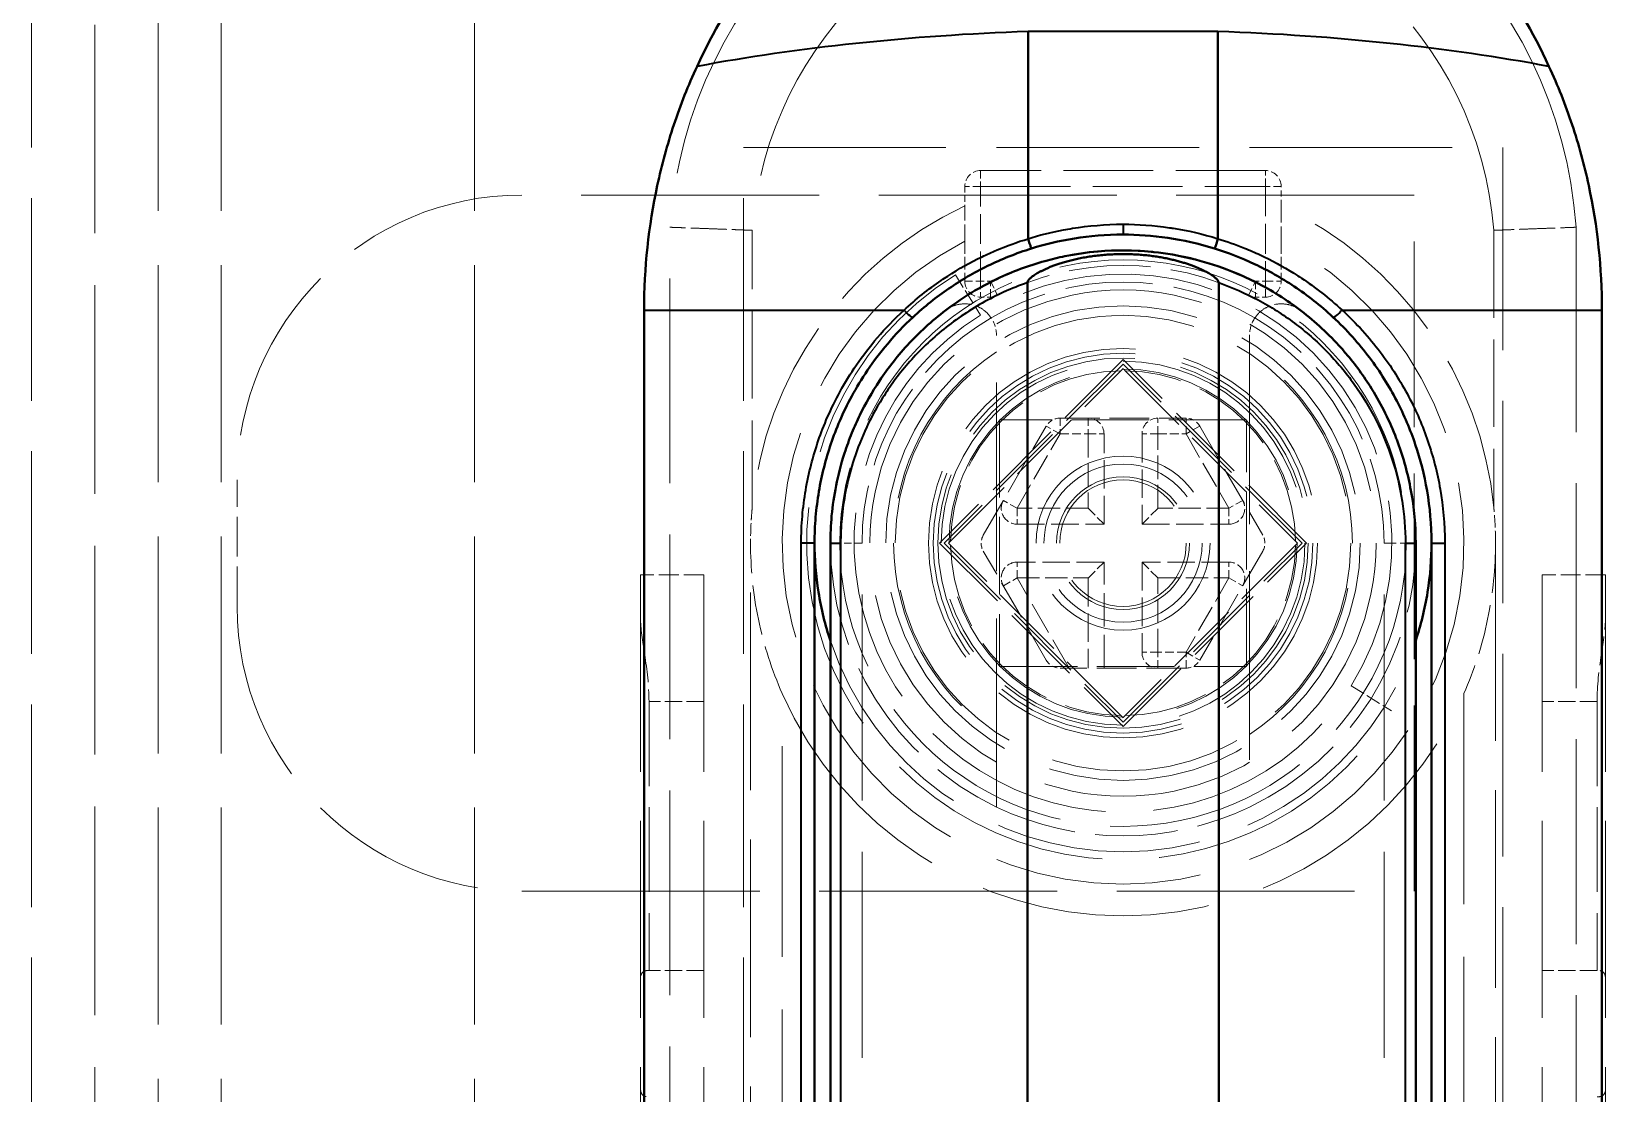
# Model space of a CAD drawing. Header units: millimetres. Extents: x 0 to 2523, y 0 to 1782.
# Drawn here: x 808.78 to 858.53, y 844.17 to 877.74 of the extents above; entities that cross this region are included whole.
import ezdxf

# ---------------------------------------------------------------- set-up
doc = ezdxf.new("R2010")
doc.units = ezdxf.units.MM
doc.header["$LTSCALE"] = 3
doc.linetypes.add('DASHED', pattern=[0.2067, 0.1654, -0.0413])
for name, color, linetype, lineweight in [('가려진 것(ISO)', 2, 'DASHED', 18), ('가려진 좁은 것(ISO)', 2, 'DASHED', 18), ('가시적인 것(ISO)', 3, 'Continuous', 40), ('가시적인 좁은 것(ISO)', 3, 'Continuous', 35)]:
    doc.layers.add(name, color=color, linetype=linetype, lineweight=lineweight)

msp = doc.modelspace()

# ---------------------------------------------------------------- linework, layer by layer
at = {"layer": '가려진 것(ISO)', "ltscale": 12.901145}
for p, q in [((808.7766, 754.0669), (808.7766, 898.0669)), ((831.2766, 874.0669), (855.2766, 874.0669)), ((831.2766, 778.0669), (831.2766, 874.0669)), ((855.2766, 874.0669), (855.2766, 778.0669))]:
    msp.add_line(p, q, dxfattribs=at)
at = {"layer": '가려진 것(ISO)', "ltscale": 13.28059}
msp.add_line((810.7766, 756.0669), (810.7766, 896.0669), dxfattribs=at)
at = {"layer": '가려진 것(ISO)', "ltscale": 13.822656}
for p, q in [((812.7766, 896.0669), (812.7766, 836.0669)), ((822.7766, 896.0669), (822.7766, 836.0669))]:
    msp.add_line(p, q, dxfattribs=at)
at = {"layer": '가려진 것(ISO)', "ltscale": 5.71399}
msp.add_line((847.7766, 873.3402), (838.7766, 873.3402), dxfattribs=at)
at = {"layer": '가려진 것(ISO)', "ltscale": 0.390028}
for p, q in [((838.2766, 872.8402), (838.2766, 872.2257)), ((848.2766, 872.2257), (848.2766, 872.8402))]:
    msp.add_line(p, q, dxfattribs=at)
at = {"layer": '가려진 것(ISO)', "ltscale": 15.158576}
for p, q in [((852.4761, 872.5669), (824.2766, 872.5669)), ((824.2766, 850.5669), (852.4761, 850.5669))]:
    msp.add_line(p, q, dxfattribs=at)
at = {"layer": '가려진 것(ISO)', "ltscale": 11.82605}
msp.add_line((852.4761, 850.5669), (852.4761, 872.5669), dxfattribs=at)
at = {"layer": '가려진 것(ISO)', "ltscale": 13.045907}
for p, q in [((828.9566, 782.5615), (828.9566, 871.549)), ((857.5966, 871.549), (857.5966, 782.5615))]:
    msp.add_line(p, q, dxfattribs=at)
at = {"layer": '가려진 것(ISO)', "ltscale": 5.565338}
for p, q in [((831.5566, 862.6859), (831.5566, 871.4518)), ((854.9966, 871.4518), (854.9966, 862.6859))]:
    msp.add_line(p, q, dxfattribs=at)
at = {"layer": '가려진 것(ISO)', "ltscale": 0.80587}
for p, q in [((838.2766, 871.1096), (838.2766, 869.8402)), ((848.2766, 871.1096), (848.2766, 869.8402))]:
    msp.add_line(p, q, dxfattribs=at)
at = {"layer": '가려진 것(ISO)', "ltscale": 0.952248}
for p, q in [((837.9774, 870.0473), (838.7723, 868.7753)), ((850.485, 857.0625), (851.7571, 856.2677))]:
    msp.add_line(p, q, dxfattribs=at)
at = {"layer": '가려진 것(ISO)', "ltscale": 0.197438}
for p, q in [((839.0877, 869.3402), (838.7766, 869.3402)), ((847.7766, 869.3402), (847.4654, 869.3402))]:
    msp.add_line(p, q, dxfattribs=at)
at = {"layer": '가려진 것(ISO)', "ltscale": 12.0163}
for p, q in [((839.2766, 853.2264), (839.2766, 868.1291)), ((847.2766, 868.1291), (847.2766, 853.2264))]:
    msp.add_line(p, q, dxfattribs=at)
at = {"layer": '가려진 것(ISO)', "ltscale": 5.206071}
for p, q in [((843.2766, 867.3651), (837.4783, 861.5669)), ((849.0748, 861.5669), (843.2766, 867.3651)), ((837.4783, 861.5669), (843.2766, 855.7686)), ((843.2766, 855.7686), (849.0748, 861.5669))]:
    msp.add_line(p, q, dxfattribs=at)
at = {"layer": '가려진 것(ISO)', "ltscale": 5.079091}
for p, q in [((843.2766, 867.2237), (837.6197, 861.5669)), ((848.9334, 861.5669), (843.2766, 867.2237)), ((837.6197, 861.5669), (843.2766, 855.91)), ((843.2766, 855.91), (848.9334, 861.5669))]:
    msp.add_line(p, q, dxfattribs=at)
at = {"layer": '가려진 것(ISO)', "ltscale": 4.833887}
for p, q in [((837.827, 861.6327), (843.2107, 867.0165)), ((848.7262, 861.501), (843.3424, 856.1173))]:
    msp.add_line(p, q, dxfattribs=at)
at = {"layer": '가려진 것(ISO)', "ltscale": 4.833891}
msp.add_line((843.3424, 867.0165), (848.7262, 861.6327), dxfattribs=at)
at = {"layer": '가려진 것(ISO)', "ltscale": 2.529157}
for p, q in [((838.8598, 861.8169), (840.8517, 865.2669)), ((841.2847, 865.5169), (845.2684, 865.5169)), ((845.7014, 865.2669), (847.6933, 861.8169)), ((840.8517, 857.8669), (838.8598, 861.3169)), ((847.6933, 861.3169), (845.7014, 857.8669)), ((845.2684, 857.6169), (841.2847, 857.6169))]:
    msp.add_line(p, q, dxfattribs=at)
at = {"layer": '가려진 것(ISO)', "ltscale": 4.952111}
for p, q in [((847.1766, 865.4669), (839.3766, 865.4669)), ((839.3766, 865.4669), (839.3766, 857.6669)), ((847.1766, 857.6669), (847.1766, 865.4669)), ((839.3766, 857.6669), (847.1766, 857.6669))]:
    msp.add_line(p, q, dxfattribs=at)
at = {"layer": '가려진 것(ISO)', "ltscale": 1.809362}
for p, q in [((842.6766, 862.1669), (842.6766, 865.0169)), ((843.8766, 865.0169), (843.8766, 862.1669)), ((843.8766, 860.9669), (843.8766, 858.1169))]:
    msp.add_line(p, q, dxfattribs=at)
at = {"layer": '가려진 것(ISO)', "ltscale": 2.539495}
msp.add_line((815.2766, 859.5669), (815.2766, 863.5669), dxfattribs=at)
at = {"layer": '가려진 것(ISO)', "ltscale": 0.60626}
for p, q in [((842.6766, 862.1669), (842.1766, 862.6669)), ((843.8766, 862.1669), (844.3766, 862.6669)), ((842.6766, 860.9669), (842.1766, 860.4669)), ((843.8766, 860.9669), (844.3766, 860.4669))]:
    msp.add_line(p, q, dxfattribs=at)
at = {"layer": '가려진 것(ISO)', "ltscale": 1.745003}
for p, q in [((839.9279, 862.1669), (842.6766, 862.1669)), ((843.8766, 862.1669), (846.6252, 862.1669)), ((842.6766, 860.9669), (839.9279, 860.9669)), ((846.6252, 860.9669), (843.8766, 860.9669))]:
    msp.add_line(p, q, dxfattribs=at)
at = {"layer": '가려진 것(ISO)', "ltscale": 12.584246}
for p, q in [((831.5033, 783.532), (831.5033, 861.5669)), ((855.0499, 861.5669), (855.0499, 783.532))]:
    msp.add_line(p, q, dxfattribs=at)
at = {"layer": '가려진 것(ISO)', "ltscale": 4.833877}
msp.add_line((843.2107, 856.1173), (837.827, 861.501), dxfattribs=at)
at = {"layer": '가려진 것(ISO)', "ltscale": 2.126811}
msp.add_line((842.6766, 857.6169), (842.6766, 860.9669), dxfattribs=at)
at = {"layer": '가려진 것(ISO)', "ltscale": 1.269698}
for p, q in [((830.0266, 860.5669), (828.0266, 860.5669)), ((858.5266, 860.5669), (856.5266, 860.5669))]:
    msp.add_line(p, q, dxfattribs=at)
at = {"layer": '가려진 것(ISO)', "ltscale": 12.54278}
for p, q in [((828.0266, 860.5669), (828.0266, 790.5669)), ((830.0266, 860.5669), (830.0266, 790.5669)), ((856.5266, 860.5669), (856.5266, 790.5669)), ((858.5266, 860.5669), (858.5266, 790.5669))]:
    msp.add_line(p, q, dxfattribs=at)
at = {"layer": '가려진 것(ISO)', "ltscale": 5.39654}
for p, q in [((828.2945, 856.5669), (828.2945, 848.0669)), ((858.2586, 856.5669), (858.2586, 848.0669))]:
    msp.add_line(p, q, dxfattribs=at)
at = {"layer": '가려진 것(ISO)', "ltscale": 1.099577}
for p, q in [((830.0266, 848.0669), (828.2945, 848.0669)), ((858.2586, 848.0669), (856.5266, 848.0669))]:
    msp.add_line(p, q, dxfattribs=at)
at = {"layer": '가려진 것(ISO)', "ltscale": 13.510047}
msp.add_circle((843.2766, 861.5669), 8, dxfattribs=at)
at = {"layer": '가려진 것(ISO)', "ltscale": 12.665669}
for radius in [7.5, 2.5]:
    msp.add_circle((843.2766, 861.5669), radius, dxfattribs=at)
at = {"layer": '가려진 것(ISO)', "ltscale": 12.463018}
msp.add_circle((843.2766, 861.5669), 6.15, dxfattribs=at)
at = {"layer": '가려진 것(ISO)', "ltscale": 12.159042}
msp.add_circle((843.2766, 861.5669), 6, dxfattribs=at)
at = {"layer": '가려진 것(ISO)', "ltscale": 11.855066}
msp.add_circle((843.2766, 861.5669), 5.85, dxfattribs=at)
at = {"layer": '가려진 것(ISO)', "ltscale": 14.56552}
msp.add_circle((843.2766, 861.5669), 5.75, dxfattribs=at)
at = {"layer": '가려진 것(ISO)', "ltscale": 13.932237}
msp.add_circle((843.2766, 861.5669), 2.75, dxfattribs=at)
at = {"layer": '가려진 것(ISO)', "ltscale": 10.639162}
msp.add_circle((843.2766, 861.5669), 2.1, dxfattribs=at)
at = {"layer": '가려진 것(ISO)', "ltscale": 13.887634}
msp.add_arc((843.2766, 870.5283), 14.3563, 4.07705, 175.92295, dxfattribs=at)
at = {"layer": '가려진 것(ISO)', "ltscale": 14.144746}
msp.add_arc((843.2766, 870.5283), 11.7563, 4.50559, 175.49441, dxfattribs=at)
at = {"layer": '가려진 것(ISO)', "ltscale": 0.498548}
for centre, start, end in [((838.7766, 872.8402), 90, 180), ((847.7766, 872.8402), 0, 90), ((838.7766, 869.8402), 180, 270), ((847.7766, 869.8402), 270, 0), ((842.1766, 865.0169), 0, 90), ((844.3766, 865.0169), 90, 180), ((844.3766, 858.1169), 180, 270)]:
    msp.add_arc(centre, 0.5, start, end, dxfattribs=at)
at = {"layer": '가려진 것(ISO)', "ltscale": 11.399102}
for centre, start, end in [((824.2766, 863.5669), 90, 180), ((824.2766, 859.5669), 180, 270)]:
    msp.add_arc(centre, 9, start, end, dxfattribs=at)
at = {"layer": '가려진 것(ISO)', "ltscale": 9.84415}
for start, end in [(115.13102, 174.54576), (5.45424, 64.86898)]:
    msp.add_arc((843.2766, 861.5669), 11.7733, start, end, dxfattribs=at)
at = {"layer": '가려진 것(ISO)', "ltscale": 5.221189}
msp.add_arc((843.2766, 861.5669), 8.7733, 63.14639, 116.85361, dxfattribs=at)
at = {"layer": '가려진 것(ISO)', "ltscale": 14.495155}
msp.add_arc((843.2766, 861.5669), 10, 122, 328, dxfattribs=at)
at = {"layer": '가려진 것(ISO)', "ltscale": 12.281009}
msp.add_arc((843.2766, 861.5669), 8.5, 328, 122, dxfattribs=at)
at = {"layer": '가려진 것(ISO)', "ltscale": 0.148683}
for centre, start, end in [((839.0877, 869.8402), 270, 296.85361), ((847.4654, 869.8402), 243.14639, 270)]:
    msp.add_arc(centre, 0.5, start, end, dxfattribs=at)
at = {"layer": '가려진 것(ISO)', "ltscale": 12.320882}
msp.add_arc((843.2766, 861.5669), 8.5, 122, 328, dxfattribs=at)
at = {"layer": '가려진 것(ISO)', "ltscale": 0.374779}
for centre, start, end in [((838.2766, 868.1291), 0, 33.8306), ((848.2766, 868.1291), 146.1694, 180)]:
    msp.add_arc(centre, 1, start, end, dxfattribs=at)
at = {"layer": '가려진 것(ISO)', "ltscale": 11.532262}
for start, end in [(123.48538, 236.51462), (303.48538, 56.51462)]:
    msp.add_arc((843.2766, 861.5669), 7.25, start, end, dxfattribs=at)
at = {"layer": '가려진 것(ISO)', "ltscale": 0.332332}
for centre, start, end in [((841.2847, 865.0169), 90, 150), ((845.2684, 865.0169), 30, 90), ((839.2929, 861.5669), 150, 210), ((847.2603, 861.5669), 330, 30), ((841.2847, 858.1169), 210, 270), ((845.2684, 858.1169), 270, 330)]:
    msp.add_arc(centre, 0.5, start, end, dxfattribs=at)
at = {"layer": '가려진 것(ISO)', "ltscale": 0.664765}
for centre, start, end in [((839.9279, 862.6669), 150, 270), ((846.6252, 862.6669), 270, 30), ((839.9279, 860.4669), 90, 210), ((846.6252, 860.4669), 330, 90)]:
    msp.add_arc(centre, 0.5, start, end, dxfattribs=at)
at = {"layer": '가려진 것(ISO)', "ltscale": 6.598639}
for start, end in [(180, 244.37797), (295.62203, 0)]:
    msp.add_arc((843.2766, 861.5669), 9.25, start, end, dxfattribs=at)
at = {"layer": '가려진 것(ISO)', "ltscale": 13.093872}
msp.add_arc((843.2766, 861.5669), 9.75, 198.42867, 341.57133, dxfattribs=at)
at = {"layer": '가려진 것(ISO)', "ltscale": 14.627704}
msp.add_arc((843.2766, 861.5669), 11.7733, 203.78546, 336.21454, dxfattribs=at)
at = {"layer": '가려진 것(ISO)', "ltscale": 5.252413}
msp.add_arc((843.2766, 861.5669), 9.25, 244.37797, 295.62203, dxfattribs=at)
at = {"layer": '가려진 것(ISO)', "ltscale": 1.056072}
for points, knots in [([(838.2766, 871.1096), (838.2766, 871.2535), (838.2766, 871.4234), (838.2766, 871.6828), (838.2766, 871.8201), (838.2766, 872.0095), (838.2766, 872.0975), (838.2766, 872.1958), (838.2766, 872.2137), (838.2766, 872.2257)], [0.47463503, 0.47463503, 0.47463503, 0.47463503, 0.5177997, 0.5177997, 0.55812163, 0.55812163, 0.59579035, 0.59579035, 0.63156744, 0.63156744, 0.63156744, 0.63156744]), ([(848.2766, 872.2257), (848.2766, 872.2137), (848.2766, 872.1958), (848.2766, 872.0975), (848.2766, 872.0095), (848.2766, 871.8201), (848.2766, 871.6828), (848.2766, 871.4234), (848.2766, 871.2535), (848.2766, 871.1096)], [-0.63156744, -0.63156744, -0.63156744, -0.63156744, -0.59579035, -0.59579035, -0.55812163, -0.55812163, -0.5177997, -0.5177997, -0.47463503, -0.47463503, -0.47463503, -0.47463503])]:
    msp.add_open_spline(points, degree=3, knots=knots, dxfattribs=at)
at = {"layer": '가려진 것(ISO)', "ltscale": 1.29681}
msp.add_open_spline([(830.2566, 871.5016), (830.144, 871.5058), (830.0312, 871.51), (829.9219, 871.514), (829.8126, 871.518), (829.7068, 871.5219), (829.6083, 871.5255), (829.5099, 871.5291), (829.4188, 871.5324), (829.3382, 871.5353), (829.2576, 871.5382), (829.1877, 871.5407), (829.1307, 871.5427), (829.0738, 871.5448), (829.03, 871.5463), (829.0007, 871.5474), (828.9714, 871.5484), (828.9625, 871.5487), (828.9566, 871.549)], degree=3, knots=[0, 0, 0, 0, 0.1666667, 0.1666667, 0.1666667, 0.3333333, 0.3333333, 0.3333333, 0.5, 0.5, 0.5, 0.6666667, 0.6666667, 0.6666667, 0.8333333, 0.8333333, 0.8333333, 1, 1, 1, 1], dxfattribs=at)
at = {"layer": '가려진 것(ISO)', "ltscale": 1.296848}
msp.add_open_spline([(831.5566, 871.4518), (831.5507, 871.452), (831.5418, 871.4524), (831.5126, 871.4535), (831.4834, 871.4547), (831.4397, 871.4564), (831.383, 871.4586), (831.3262, 871.4608), (831.2565, 871.4635), (831.176, 871.4666), (831.0956, 871.4698), (831.0045, 871.4733), (830.9059, 871.477), (830.8074, 871.4808), (830.7014, 871.4848), (830.5919, 871.489), (830.4823, 871.4931), (830.3693, 871.4974), (830.2566, 871.5016)], degree=3, knots=[0, 0, 0, 0, 0.1666667, 0.1666667, 0.1666667, 0.3333333, 0.3333333, 0.3333333, 0.5, 0.5, 0.5, 0.6666667, 0.6666667, 0.6666667, 0.8333333, 0.8333333, 0.8333333, 1, 1, 1, 1], dxfattribs=at)
at = {"layer": '가려진 것(ISO)', "ltscale": 1.296841}
msp.add_open_spline([(854.9966, 871.4518), (855.0053, 871.4521), (855.0183, 871.4526), (855.0605, 871.4543), (855.1026, 871.456), (855.1653, 871.4584), (855.245, 871.4615), (855.3247, 871.4646), (855.4213, 871.4684), (855.531, 871.4726), (855.6406, 871.4768), (855.7633, 871.4815), (855.893, 871.4864), (856.0228, 871.4913), (856.1595, 871.4965), (856.2966, 871.5016)], degree=3, knots=[0, 0, 0, 0, 0.2, 0.2, 0.2, 0.4, 0.4, 0.4, 0.6, 0.6, 0.6, 0.8, 0.8, 0.8, 1, 1, 1, 1], dxfattribs=at)
at = {"layer": '가려진 것(ISO)', "ltscale": 1.296803}
msp.add_open_spline([(856.2966, 871.5016), (856.4337, 871.5067), (856.5704, 871.5118), (856.7001, 871.5165), (856.8298, 871.5213), (856.9525, 871.5258), (857.0622, 871.5298), (857.1718, 871.5337), (857.2684, 871.5372), (857.3481, 871.5401), (857.4278, 871.5429), (857.4905, 871.5452), (857.5327, 871.5467), (857.5749, 871.5482), (857.5879, 871.5486), (857.5966, 871.549)], degree=3, knots=[0, 0, 0, 0, 0.2, 0.2, 0.2, 0.4, 0.4, 0.4, 0.6, 0.6, 0.6, 0.8, 0.8, 0.8, 1, 1, 1, 1], dxfattribs=at)
at = {"layer": '가려진 것(ISO)', "ltscale": 0.412345}
msp.add_open_spline([(841.4382, 870.6323), (841.2339, 870.5909), (841.0309, 870.5426), (840.8294, 870.4873), (840.8224, 870.4854), (840.8154, 870.4834), (840.8083, 870.4815)], degree=3, knots=[0.506846175, 0.506846175, 0.506846175, 0.506846175, 0.526315789, 0.526315789, 0.526315789, 0.526994896, 0.526994896, 0.526994896, 0.526994896], dxfattribs=at)
at = {"layer": '가려진 것(ISO)', "ltscale": 1.516147}
msp.add_open_spline([(846.556, 870.216), (846.312, 870.3085), (846.0643, 870.3906), (845.8137, 870.4621), (845.3014, 870.6082), (844.7766, 870.71), (844.2461, 870.7659)], degree=3, knots=[0.343868541, 0.343868541, 0.343868541, 0.343868541, 0.368421053, 0.368421053, 0.368421053, 0.418619154, 0.418619154, 0.418619154, 0.418619154], dxfattribs=at)
at = {"layer": '가려진 것(ISO)', "ltscale": 1.15054}
msp.add_open_spline([(839.2901, 869.9137), (839.2727, 869.9054), (839.2552, 869.897), (839.2379, 869.8886), (838.7241, 869.6392), (838.23, 869.3398), (837.7729, 869.0014), (837.7676, 868.9975), (837.7624, 868.9936), (837.7571, 868.9897)], degree=3, knots=[0.577166266, 0.577166266, 0.577166266, 0.577166266, 0.578947368, 0.578947368, 0.578947368, 0.631578947, 0.631578947, 0.631578947, 0.632184069, 0.632184069, 0.632184069, 0.632184069], dxfattribs=at)
at = {"layer": '가려진 것(ISO)', "ltscale": 1.243258}
for points, knots in [([(839.1073, 868.6858), (839.1026, 868.6928), (839.0978, 868.6997), (839.0382, 868.784), (838.9736, 868.8518), (838.8187, 868.9762), (838.728, 869.0268), (838.5137, 869.1094), (838.3893, 869.1297), (838.1609, 869.1284), (838.0551, 869.1097), (837.8542, 869.0419), (837.759, 868.9912), (837.673, 868.9264), (837.6718, 868.9254), (837.6705, 868.9245)], [-0.19610765, -0.19610765, -0.19610765, -0.19610765, -0.19355647, -0.19355647, -0.16478853, -0.16478853, -0.13089559, -0.13089559, -0.08571649, -0.08571649, -0.04378836, -0.04378836, 0, 0, 0.00064711, 0.00064711, 0.00064711, 0.00064711]), ([(847.4459, 868.6858), (847.4506, 868.6928), (847.4553, 868.6997), (847.515, 868.784), (847.5795, 868.8518), (847.7345, 868.9762), (847.8251, 869.0268), (848.0395, 869.1094), (848.1639, 869.1297), (848.3922, 869.1284), (848.4981, 869.1097), (848.6989, 869.0419), (848.7942, 868.9912), (848.8801, 868.9264), (848.8814, 868.9254), (848.8826, 868.9245)], [0.20963423, 0.20963423, 0.20963423, 0.20963423, 0.21275224, 0.21275224, 0.24791191, 0.24791191, 0.28933525, 0.28933525, 0.34455235, 0.34455235, 0.39579616, 0.39579616, 0.44931352, 0.44931352, 0.45010441, 0.45010441, 0.45010441, 0.45010441])]:
    msp.add_open_spline(points, degree=3, knots=knots, dxfattribs=at)
at = {"layer": '가려진 것(ISO)', "ltscale": 0.888502}
msp.add_open_spline([(851.1331, 866.4492), (850.8899, 866.8405), (850.6171, 867.2138), (850.3194, 867.5636)], degree=3, dxfattribs=at)
at = {"layer": '가려진 것(ISO)', "ltscale": 0.059254}
for points, knots in [([(843.2766, 867.0823), (843.2542, 867.0599), (843.2315, 867.0372), (843.2107, 867.0165), (843.2107, 867.0165), (843.2107, 867.0165)], [-0.1732924933, -0.1732924933, -0.1732924933, -0.1732924933, -0.1644983658, -0.1644983658, -0.1644968349, -0.1644968349, -0.1644968349, -0.1644968349]), ([(843.2766, 856.0514), (843.299, 856.0738), (843.3217, 856.0965), (843.3424, 856.1173), (843.3424, 856.1173), (843.3424, 856.1173)], [-0.1732924939, -0.1732924939, -0.1732924939, -0.1732924939, -0.1644983658, -0.1644983658, -0.1644968349, -0.1644968349, -0.1644968349, -0.1644968349])]:
    msp.add_open_spline(points, degree=3, knots=knots, dxfattribs=at)
at = {"layer": '가려진 것(ISO)', "ltscale": 0.059244}
for points in [[(843.3424, 867.0165), (843.3217, 867.0372), (843.299, 867.0599), (843.2766, 867.0823)], [(837.827, 861.6327), (837.8062, 861.612), (837.7835, 861.5892), (837.7611, 861.5669)], [(848.7262, 861.501), (848.7469, 861.5218), (848.7696, 861.5445), (848.792, 861.5669)]]:
    msp.add_open_spline(points, degree=3, dxfattribs=at)
at = {"layer": '가려진 것(ISO)', "ltscale": 0.390541}
msp.add_open_spline([(834.9576, 865.6112), (834.9438, 865.5829), (834.9303, 865.5547), (834.917, 865.5266), (834.8414, 865.3672), (834.7723, 865.2096), (834.709, 865.0541)], degree=3, knots=[0.785600935, 0.785600935, 0.785600935, 0.785600935, 0.789473684, 0.789473684, 0.789473684, 0.81141503, 0.81141503, 0.81141503, 0.81141503], dxfattribs=at)
at = {"layer": '가려진 것(ISO)', "ltscale": 1.002448}
msp.add_open_spline([(852.3754, 863.2324), (852.3751, 863.2339), (852.3748, 863.2355), (852.3745, 863.237), (852.2809, 863.7471), (852.1436, 864.253), (851.9624, 864.7479)], degree=3, knots=[0.052483153, 0.052483153, 0.052483153, 0.052483153, 0.052631579, 0.052631579, 0.052631579, 0.101004983, 0.101004983, 0.101004983, 0.101004983], dxfattribs=at)
at = {"layer": '가려진 것(ISO)', "ltscale": 0.791166}
for points, knots in [([(831.5566, 862.6859), (831.5565, 862.6852), (831.5564, 862.684), (831.5557, 862.6768), (831.5552, 862.6715), (831.5533, 862.6517), (831.5517, 862.6334), (831.5476, 862.5881), (831.5445, 862.552), (831.5359, 862.446), (831.529, 862.3499), (831.5114, 862.0537), (831.5033, 861.7887), (831.5033, 861.5669)], [0, 0, 0, 0, 0.00370525, 0.00370525, 0.00741051, 0.00741051, 0.01482102, 0.01482102, 0.0255823, 0.0255823, 0.05102133, 0.05102133, 0.11757486, 0.11757486, 0.11757486, 0.11757486]), ([(855.0499, 861.5669), (855.0499, 861.7887), (855.0418, 862.0537), (855.0241, 862.3499), (855.0172, 862.446), (855.0086, 862.552), (855.0055, 862.5881), (855.0015, 862.6334), (854.9998, 862.6517), (854.9979, 862.6715), (854.9974, 862.6768), (854.9967, 862.684), (854.9966, 862.6852), (854.9966, 862.6859)], [0.11757486, 0.11757486, 0.11757486, 0.11757486, 0.18412839, 0.18412839, 0.20956742, 0.20956742, 0.2203287, 0.2203287, 0.22773921, 0.22773921, 0.23144446, 0.23144446, 0.23514972, 0.23514972, 0.23514972, 0.23514972])]:
    msp.add_open_spline(points, degree=3, knots=knots, dxfattribs=at)
at = {"layer": '가려진 것(ISO)', "ltscale": 3.177325}
for points, knots in [([(832.5033, 856.8185), (832.184, 857.5428), (831.9218, 858.3458), (831.5812, 859.978), (831.5033, 860.8069), (831.5033, 861.5669)], [-0.47492577, -0.47492577, -0.47492577, -0.47492577, -0.23746289, -0.23746289, 0, 0, 0, 0]), ([(855.0499, 861.5669), (855.0499, 860.8069), (854.9719, 859.978), (854.6313, 858.3458), (854.3691, 857.5428), (854.0499, 856.8185)], [-1.43309057, -1.43309057, -1.43309057, -1.43309057, -1.19562768, -1.19562768, -0.95816479, -0.95816479, -0.95816479, -0.95816479])]:
    msp.add_open_spline(points, degree=3, knots=knots, dxfattribs=at)
at = {"layer": '가려진 것(ISO)', "ltscale": 0.059252}
for points, knots in [([(837.7611, 861.5669), (837.7835, 861.5445), (837.8062, 861.5218), (837.827, 861.501), (837.827, 861.501), (837.827, 861.501)], [-0.1732924933, -0.1732924933, -0.1732924933, -0.1732924933, -0.1644983658, -0.1644983658, -0.1644970959, -0.1644970959, -0.1644970959, -0.1644970959]), ([(848.792, 861.5669), (848.7696, 861.5892), (848.7469, 861.612), (848.7262, 861.6327), (848.7262, 861.6327), (848.7262, 861.6327)], [-0.1732924933, -0.1732924933, -0.1732924933, -0.1732924933, -0.1644983658, -0.1644983658, -0.1644970961, -0.1644970961, -0.1644970961, -0.1644970961])]:
    msp.add_open_spline(points, degree=3, knots=knots, dxfattribs=at)
at = {"layer": '가려진 것(ISO)', "ltscale": 1.844594}
for points, knots in [([(828.0266, 859.2126), (828.0268, 858.8755), (828.094, 858.4742), (828.2323, 857.5675), (828.2945, 857.0545), (828.2945, 856.5669)], [0.33262756, 0.33262756, 0.33262756, 0.33262756, 0.46636399, 0.46636399, 0.61266995, 0.61266995, 0.61266995, 0.61266995]), ([(858.2586, 856.5669), (858.2586, 857.0545), (858.3208, 857.5675), (858.4592, 858.4742), (858.5263, 858.8755), (858.5266, 859.2126)], [-0.61266995, -0.61266995, -0.61266995, -0.61266995, -0.46636399, -0.46636399, -0.33262756, -0.33262756, -0.33262756, -0.33262756])]:
    msp.add_open_spline(points, degree=3, knots=knots, dxfattribs=at)
at = {"layer": '가려진 것(ISO)', "ltscale": 0.059255}
msp.add_open_spline([(843.2107, 856.1173), (843.2107, 856.1173), (843.2107, 856.1173), (843.2315, 856.0965), (843.2542, 856.0738), (843.2766, 856.0514)], degree=3, knots=[-0.0536392431, -0.0536392431, -0.0536392431, -0.0536392431, -0.0536377031, -0.0536377031, -0.0448435038, -0.0448435038, -0.0448435038, -0.0448435038], dxfattribs=at)
at = {"layer": '가려진 것(ISO)', "ltscale": 0.694281}
for points, knots in [([(828.2945, 848.0669), (828.2878, 848.0668), (828.2812, 848.0668), (828.1939, 848.064), (828.127, 848.0436), (828.0436, 847.9532), (828.0266, 847.8827), (828.0266, 847.7989)], [-0.82888396, -0.82888396, -0.82888396, -0.82888396, -0.82489887, -0.82489887, -0.77462472, -0.77462472, -0.72435056, -0.72435056, -0.72435056, -0.72435056]), ([(858.5266, 847.7989), (858.5266, 847.8827), (858.5096, 847.9532), (858.4261, 848.0436), (858.3592, 848.064), (858.272, 848.0668), (858.2654, 848.0668), (858.2586, 848.0669)], [0.72435056, 0.72435056, 0.72435056, 0.72435056, 0.77462472, 0.77462472, 0.82489887, 0.82489887, 0.82888396, 0.82888396, 0.82888396, 0.82888396]), ([(828.0266, 844.3348), (828.0266, 844.251), (828.0436, 844.1806), (828.127, 844.0901), (828.1939, 844.0697), (828.2812, 844.067), (828.2878, 844.0669), (828.2945, 844.0669)], [-0.30606206, -0.30606206, -0.30606206, -0.30606206, -0.2557879, -0.2557879, -0.20551375, -0.20551375, -0.20152866, -0.20152866, -0.20152866, -0.20152866]), ([(858.2586, 844.0669), (858.2654, 844.0669), (858.272, 844.067), (858.3592, 844.0697), (858.4261, 844.0901), (858.5096, 844.1806), (858.5266, 844.251), (858.5266, 844.3348)], [0.20152866, 0.20152866, 0.20152866, 0.20152866, 0.20551375, 0.20551375, 0.2557879, 0.2557879, 0.30606206, 0.30606206, 0.30606206, 0.30606206])]:
    msp.add_open_spline(points, degree=3, knots=knots, dxfattribs=at)
at = {"layer": '가려진 좁은 것(ISO)', "ltscale": 13.822656}
msp.add_line((814.7766, 896.0669), (814.7766, 836.0669), dxfattribs=at)
at = {"layer": '가려진 좁은 것(ISO)', "ltscale": 0.498548}
for p, q in [((838.7766, 873.3402), (838.7766, 872.8402)), ((847.7766, 872.8402), (847.7766, 873.3402)), ((838.7766, 872.8402), (838.2766, 872.8402)), ((848.2766, 872.8402), (847.7766, 872.8402)), ((838.2766, 869.8402), (838.7766, 869.8402)), ((838.7766, 869.8402), (838.7766, 869.3402)), ((839.0877, 869.3402), (839.0877, 869.8402)), ((839.0877, 869.8402), (839.3136, 869.3941)), ((847.2396, 869.3941), (847.4654, 869.8402)), ((847.4654, 869.8402), (847.4654, 869.3402)), ((847.7766, 869.3402), (847.7766, 869.8402)), ((847.7766, 869.8402), (848.2766, 869.8402)), ((841.2847, 865.0169), (840.8517, 865.2669)), ((841.2847, 865.5169), (841.2847, 865.0169)), ((842.1766, 865.5169), (842.1766, 865.0169)), ((844.3766, 865.0169), (844.3766, 865.5169)), ((845.2684, 865.0169), (845.2684, 865.5169)), ((845.7014, 865.2669), (845.2684, 865.0169)), ((842.1766, 865.0169), (842.6766, 865.0169)), ((844.3766, 865.0169), (843.8766, 865.0169)), ((839.9279, 862.6669), (839.4949, 862.9169)), ((839.9279, 862.6669), (839.9279, 862.1669)), ((847.0582, 862.9169), (846.6252, 862.6669)), ((846.6252, 862.6669), (846.6252, 862.1669)), ((839.9279, 860.4669), (839.9279, 860.9669)), ((846.6252, 860.4669), (846.6252, 860.9669)), ((839.4949, 860.2169), (839.9279, 860.4669)), ((846.6252, 860.4669), (847.0582, 860.2169)), ((844.3766, 858.1169), (843.8766, 858.1169)), ((844.3766, 857.6169), (844.3766, 858.1169)), ((845.2684, 858.1169), (845.7014, 857.8669)), ((845.2684, 857.6169), (845.2684, 858.1169))]:
    msp.add_line(p, q, dxfattribs=at)
at = {"layer": '가려진 좁은 것(ISO)', "ltscale": 1.904597}
for p, q in [((838.7766, 869.8402), (838.7766, 872.8402)), ((847.7766, 872.8402), (847.7766, 869.8402))]:
    msp.add_line(p, q, dxfattribs=at)
at = {"layer": '가려진 좁은 것(ISO)', "ltscale": 5.71399}
msp.add_line((838.7766, 872.8402), (847.7766, 872.8402), dxfattribs=at)
at = {"layer": '가려진 좁은 것(ISO)', "ltscale": 0.197438}
for p, q in [((839.0877, 869.8402), (838.7766, 869.8402)), ((847.7766, 869.8402), (847.4654, 869.8402))]:
    msp.add_line(p, q, dxfattribs=at)
at = {"layer": '가려진 좁은 것(ISO)', "ltscale": 1.722727}
for p, q in [((839.9279, 862.6669), (841.2847, 865.0169)), ((845.2684, 865.0169), (846.6252, 862.6669)), ((846.6252, 860.4669), (845.2684, 858.1169))]:
    msp.add_line(p, q, dxfattribs=at)
at = {"layer": '가려진 좁은 것(ISO)', "ltscale": 0.56614}
for p, q in [((841.2847, 865.0169), (842.1766, 865.0169)), ((844.3766, 865.0169), (845.2684, 865.0169)), ((845.2684, 858.1169), (844.3766, 858.1169))]:
    msp.add_line(p, q, dxfattribs=at)
at = {"layer": '가려진 좁은 것(ISO)', "ltscale": 1.491912}
for p, q in [((842.1766, 865.0169), (842.1766, 862.6669)), ((844.3766, 862.6669), (844.3766, 865.0169)), ((844.3766, 858.1169), (844.3766, 860.4669))]:
    msp.add_line(p, q, dxfattribs=at)
at = {"layer": '가려진 좁은 것(ISO)', "ltscale": 1.427554}
for p, q in [((842.1766, 862.6669), (839.9279, 862.6669)), ((846.6252, 862.6669), (844.3766, 862.6669)), ((839.9279, 860.4669), (842.1766, 860.4669)), ((844.3766, 860.4669), (846.6252, 860.4669))]:
    msp.add_line(p, q, dxfattribs=at)
at = {"layer": '가려진 좁은 것(ISO)', "ltscale": 0.470491}
msp.add_line((835.0266, 861.5669), (834.3514, 861.5669), dxfattribs=at)
at = {"layer": '가려진 좁은 것(ISO)', "ltscale": 13.116171}
for p, q in [((835.0266, 796.5002), (835.0266, 861.5669)), ((851.5266, 796.5002), (851.5266, 861.5669))]:
    msp.add_line(p, q, dxfattribs=at)
at = {"layer": '가려진 좁은 것(ISO)', "ltscale": 0.997197}
msp.add_line((852.5266, 861.5669), (851.5266, 861.5669), dxfattribs=at)
at = {"layer": '가려진 좁은 것(ISO)', "ltscale": 2.089287}
msp.add_line((841.5734, 857.6169), (839.9279, 860.4669), dxfattribs=at)
at = {"layer": '가려진 좁은 것(ISO)', "ltscale": 1.809362}
msp.add_line((842.1766, 860.4669), (842.1766, 857.6169), dxfattribs=at)
at = {"layer": '가려진 좁은 것(ISO)', "ltscale": 13.426841}
for p, q in [((832.5033, 798.5366), (832.5033, 856.8185)), ((854.0499, 856.8185), (854.0499, 798.5366))]:
    msp.add_line(p, q, dxfattribs=at)
at = {"layer": '가려진 좁은 것(ISO)', "ltscale": 1.099577}
for p, q in [((830.0266, 856.5669), (828.2945, 856.5669)), ((858.2586, 856.5669), (856.5266, 856.5669))]:
    msp.add_line(p, q, dxfattribs=at)
at = {"layer": '가려진 좁은 것(ISO)', "ltscale": 12.955171}
msp.add_circle((843.2766, 861.5669), 8.95, dxfattribs=at)
at = {"layer": '가려진 좁은 것(ISO)', "ltscale": 12.159042}
msp.add_circle((843.2766, 861.5669), 7.2, dxfattribs=at)
at = {"layer": '가려진 좁은 것(ISO)', "ltscale": 13.932237}
msp.add_circle((843.2766, 861.5669), 5.5, dxfattribs=at)
at = {"layer": '가려진 좁은 것(ISO)', "ltscale": 10.132536}
msp.add_circle((843.2766, 861.5669), 2, dxfattribs=at)
at = {"layer": '가려진 좁은 것(ISO)', "ltscale": 13.198709}
msp.add_arc((843.2766, 861.5669), 10.7733, 117.65265, 62.34735, dxfattribs=at)
at = {"layer": '가려진 좁은 것(ISO)', "ltscale": 5.518756}
msp.add_arc((843.2766, 861.5669), 9.2733, 63.14639, 116.85361, dxfattribs=at)
at = {"layer": '가려진 좁은 것(ISO)', "ltscale": 5.550123}
msp.add_arc((843.2766, 861.5669), 8.25, 59.644, 120.356, dxfattribs=at)
at = {"layer": '가려진 좁은 것(ISO)', "ltscale": 5.452487}
for start, end in [(120.356, 180), (0, 59.644)]:
    msp.add_arc((843.2766, 861.5669), 8.25, start, end, dxfattribs=at)
at = {"layer": '가려진 좁은 것(ISO)', "ltscale": 5.351567}
for start, end in [(90.69223, 179.30793), (270.69223, 359.30793)]:
    msp.add_arc((843.2766, 861.5669), 5.45, start, end, dxfattribs=at)
at = {"layer": '가려진 좁은 것(ISO)', "ltscale": 5.35157}
msp.add_arc((843.2766, 861.5669), 5.45, 0.69221, 89.30796, dxfattribs=at)
at = {"layer": '가려진 좁은 것(ISO)', "ltscale": 5.351559}
msp.add_arc((843.2766, 861.5669), 5.45, 180.69221, 269.30777, dxfattribs=at)
at = {"layer": '가시적인 것(ISO)'}
for p, q in [((840.2766, 871.1868), (840.2766, 877.7355)), ((846.2766, 871.1868), (846.2766, 877.7355)), ((840.2536, 869.7998), (840.2536, 799.6021)), ((846.2995, 869.7997), (846.2996, 799.6021)), ((828.1391, 868.9316), (828.1391, 781.5777)), ((858.414, 868.9316), (858.414, 781.5777)), ((833.5266, 781.5699), (833.5266, 861.5669)), ((834.0266, 861.5669), (834.0266, 773.2169)), ((852.5266, 773.2166), (852.5266, 861.567)), ((853.0266, 861.5669), (853.0266, 781.5713))]:
    msp.add_line(p, q, dxfattribs=at)
for points, knots in [([(829.813, 876.6318), (830.3165, 877.7162), (830.9168, 878.7557), (832.3158, 880.6966), (833.1124, 881.5947), (834.4478, 882.7927), (834.9156, 883.1665), (836.1379, 884.0281), (836.9167, 884.4778), (838.1425, 885.0357), (838.5591, 885.2016), (839.4083, 885.4917), (839.8399, 885.6159), (840.2766, 885.7178)], [-1.4373876, -1.4373876, -1.4373876, -1.4373876, -1.077998, -1.077998, -0.718291, -0.718291, -0.538642, -0.538642, -0.2691978, -0.2691978, -0.1345178, -0.1345178, -0.000001, -0.000001, -0.000001, -0.000001]), ([(846.2766, 885.7178), (846.7132, 885.6159), (847.1449, 885.4917), (847.994, 885.2016), (848.4107, 885.0357), (849.6365, 884.4778), (850.4152, 884.0281), (851.6375, 883.1665), (852.1053, 882.7927), (853.4407, 881.5947), (854.2373, 880.6967), (855.6363, 878.7558), (856.2367, 877.7162), (856.7401, 876.6318)], [-1.4345196, -1.4345196, -1.4345196, -1.4345196, -1.3002693, -1.3002693, -1.1658564, -1.1658564, -0.8969451, -0.8969451, -0.7176518, -0.7176518, -0.3586651, -0.3586651, -0.000001, -0.000001, -0.000001, -0.000001]), ([(828.1391, 868.9316), (828.1391, 870.2544), (828.2784, 871.5789), (828.6971, 873.52), (828.8715, 874.1594), (829.2901, 875.4151), (829.5344, 876.0316), (829.813, 876.6318)], [-0.79418282, -0.79418282, -0.79418282, -0.79418282, -0.39706048, -0.39706048, -0.1985164, -0.1985164, -0.000001, -0.000001, -0.000001, -0.000001]), ([(856.7401, 876.6318), (857.0187, 876.0316), (857.263, 875.4151), (857.6817, 874.1594), (857.8561, 873.52), (858.2747, 871.5789), (858.414, 870.2544), (858.414, 868.9316)], [-0.79365146, -0.79365146, -0.79365146, -0.79365146, -0.59526888, -0.59526888, -0.39685764, -0.39685764, -0.000001, -0.000001, -0.000001, -0.000001]), ([(840.2766, 871.1868), (840.2931, 871.1362), (840.3105, 871.0797), (840.3257, 871.0325), (840.3409, 870.9853), (840.3543, 870.9464), (840.3644, 870.9191), (840.3745, 870.8919), (840.3812, 870.877), (840.3837, 870.8777)], [0, 0, 0, 0, 0.33333333, 0.33333333, 0.33333333, 0.66666667, 0.66666667, 0.66666667, 1, 1, 1, 1]), ([(843.2778, 871.3169), (843.7323, 871.3168), (844.2045, 871.2849), (844.6886, 871.2141), (845.1728, 871.1432), (845.669, 871.0333), (846.1695, 870.8778)], [0.00000001, 0.00000001, 0.00000001, 0.00000001, 0.5, 0.5, 0.5, 1, 1, 1, 1]), ([(846.1695, 870.8778), (846.1718, 870.877), (846.1784, 870.8919), (846.1885, 870.9192), (846.1986, 870.9465), (846.2121, 870.9853), (846.2274, 871.0325), (846.2428, 871.0797), (846.2601, 871.1362), (846.2765, 871.1868)], [0, 0, 0, 0, 0.3333333, 0.3333333, 0.3333333, 0.6666667, 0.6666667, 0.6666667, 1, 1, 1, 1]), ([(836.6423, 868.7117), (836.9963, 869.0404), (837.3748, 869.3423), (837.7663, 869.6105), (838.1579, 869.8787), (838.5613, 870.1145), (838.9958, 870.3269), (839.4303, 870.5392), (839.8965, 870.7264), (840.3836, 870.8778)], [0, 0, 0, 0, 0.33333333, 0.33333333, 0.33333333, 0.66666667, 0.66666667, 0.66666667, 1, 1, 1, 1]), ([(844.2461, 870.7659), (844.2204, 870.7686), (844.1946, 870.7712), (844.1689, 870.7737), (843.6121, 870.8277), (843.0492, 870.8311), (842.4897, 870.7833), (842.1372, 870.7532), (841.786, 870.7029), (841.4382, 870.6323)], [0.418619154, 0.418619154, 0.418619154, 0.418619154, 0.421052632, 0.421052632, 0.421052632, 0.473684211, 0.473684211, 0.473684211, 0.506846175, 0.506846175, 0.506846175, 0.506846175]), ([(846.1695, 870.8778), (846.5901, 870.7471), (847.0157, 870.5834), (847.4367, 870.3848), (847.8576, 870.1862), (848.2742, 869.9535), (848.6888, 869.6768), (849.1034, 869.4001), (849.5156, 869.0787), (849.9108, 868.7117)], [0, 0, 0, 0, 0.33333333, 0.33333333, 0.33333333, 0.66666667, 0.66666667, 0.66666667, 0.99999998, 0.99999998, 0.99999998, 0.99999998]), ([(850.3194, 867.5636), (850.2463, 867.6495), (850.1716, 867.734), (850.0956, 867.817), (849.7052, 868.2429), (849.2775, 868.6292), (848.8216, 868.9706), (848.3658, 869.3119), (847.882, 869.6085), (847.3782, 869.8577), (847.1095, 869.9907), (846.8351, 870.1102), (846.556, 870.216)], [0.20027112, 0.20027112, 0.20027112, 0.20027112, 0.21052632, 0.21052632, 0.21052632, 0.26315789, 0.26315789, 0.26315789, 0.31578947, 0.31578947, 0.31578947, 0.34386854, 0.34386854, 0.34386854, 0.34386854]), ([(833.5266, 861.5669), (833.5266, 861.8452), (833.5385, 862.1209), (833.5615, 862.392), (833.5846, 862.6631), (833.6186, 862.9297), (833.6632, 863.1937), (833.7079, 863.4577), (833.7636, 863.7191), (833.8274, 863.97), (833.8912, 864.2208), (833.9626, 864.4613), (834.0445, 864.7024), (834.1264, 864.9435), (834.2187, 865.1852), (834.3274, 865.4365), (834.436, 865.6878), (834.5613, 865.9486), (834.706, 866.2153), (834.8507, 866.482), (835.0146, 866.7548), (835.2018, 867.0313), (835.3889, 867.3079), (835.5992, 867.5882), (835.8379, 867.8699), (836.0766, 868.1516), (836.3438, 868.4346), (836.6423, 868.7117)], [0, 0, 0, 0, 0.1111111, 0.1111111, 0.1111111, 0.2222222, 0.2222222, 0.2222222, 0.3333333, 0.3333333, 0.3333333, 0.4444444, 0.4444444, 0.4444444, 0.5555556, 0.5555556, 0.5555556, 0.6666667, 0.6666667, 0.6666667, 0.7777778, 0.7777778, 0.7777778, 0.8888889, 0.8888889, 0.8888889, 1, 1, 1, 1]), ([(837.7571, 868.9897), (837.3062, 868.6543), (836.8917, 868.2808), (836.5292, 867.8942), (836.1625, 867.5032), (835.8481, 867.0994), (835.5821, 866.7008), (835.3357, 866.3315), (835.1305, 865.9669), (834.9576, 865.6112)], [0.63218407, 0.63218407, 0.63218407, 0.63218407, 0.68421053, 0.68421053, 0.68421053, 0.73684211, 0.73684211, 0.73684211, 0.78560093, 0.78560093, 0.78560093, 0.78560093]), ([(849.9108, 868.7117), (850.3488, 868.3051), (850.7332, 867.8733), (851.0679, 867.4284), (851.4026, 866.9835), (851.6874, 866.5253), (851.9257, 866.0674), (852.164, 865.6094), (852.3569, 865.1522), (852.5149, 864.6838), (852.673, 864.2154), (852.7967, 863.7361), (852.8857, 863.2185), (852.9746, 862.7009), (853.0266, 862.1445), (853.0266, 861.5669)], [0, 0, 0, 0, 0.2, 0.2, 0.2, 0.4, 0.4, 0.4, 0.6, 0.6, 0.6, 0.8, 0.8, 0.8, 1, 1, 1, 1]), ([(851.9624, 864.7479), (851.9464, 864.7915), (851.9301, 864.8349), (851.9135, 864.8783), (851.7079, 865.4147), (851.4497, 865.9372), (851.1442, 866.4313), (851.1405, 866.4373), (851.1368, 866.4432), (851.1331, 866.4492)], [0.101004983, 0.101004983, 0.101004983, 0.101004983, 0.105263158, 0.105263158, 0.105263158, 0.157894737, 0.157894737, 0.157894737, 0.158528864, 0.158528864, 0.158528864, 0.158528864]), ([(834.709, 865.0541), (834.6205, 864.8366), (834.5433, 864.6232), (834.4758, 864.4146), (834.3601, 864.0569), (834.2728, 863.7132), (834.2068, 863.3841)], [0.81141503, 0.81141503, 0.81141503, 0.81141503, 0.842105263, 0.842105263, 0.842105263, 0.894723369, 0.894723369, 0.894723369, 0.894723369]), ([(833.5266, 861.5669), (833.5266, 861.0784), (833.5656, 860.5438), (833.7364, 859.4845), (833.8682, 858.9598), (834.0266, 858.4847)], [0, 0, 0, 0, 0.15025987, 0.15025987, 0.30051975, 0.30051975, 0.30051975, 0.30051975]), ([(852.5266, 858.4847), (852.6849, 858.9598), (852.8167, 859.4845), (852.9876, 860.5438), (853.0266, 861.0784), (853.0266, 861.5669)], [0.59163886, 0.59163886, 0.59163886, 0.59163886, 0.74189874, 0.74189874, 0.89215861, 0.89215861, 0.89215861, 0.89215861])]:
    msp.add_open_spline(points, degree=3, knots=knots, dxfattribs=at)
for points in [[(840.3836, 870.8778), (840.8027, 871.008), (841.7074, 871.2272), (842.7371, 871.3169), (843.2778, 871.3169)], [(846.2995, 869.7997), (846.2995, 869.8157), (846.2889, 869.8462), (846.2592, 869.8884), (846.2231, 869.9267), (846.1809, 869.964), (846.1332, 870.001), (846.0795, 870.0385), (846.0192, 870.0767), (845.9521, 870.1159), (845.8779, 870.1559), (845.7973, 870.1961), (845.7105, 870.2363), (845.6156, 870.2772), (845.5128, 870.3183), (845.4018, 870.3594), (845.2826, 870.4), (845.155, 870.4399), (845.0189, 870.4786), (844.8741, 870.5159), (844.7207, 870.5511), (844.5587, 870.584), (844.3881, 870.6139), (844.209, 870.6403), (844.0217, 870.6628), (843.8257, 870.6808), (843.623, 870.6936), (843.4152, 870.7007), (843.2043, 870.7017), (842.992, 870.6964), (842.7802, 870.6848), (842.5708, 870.667), (842.3655, 870.6433), (842.1661, 870.6142), (841.9745, 870.5803), (841.7921, 870.5424), (841.6206, 870.5015), (841.4615, 870.4586), (841.3157, 870.4147), (841.1822, 870.3704), (841.0605, 870.3262), (840.9498, 870.2824), (840.8493, 870.2394), (840.7588, 870.1976), (840.6757, 870.1561), (840.5999, 870.1152), (840.532, 870.0755), (840.4717, 870.0371), (840.4183, 869.9997), (840.3712, 869.963), (840.3297, 869.9261), (840.294, 869.8883), (840.2646, 869.8463), (840.2536, 869.8157), (840.2536, 869.7998)], [(840.8083, 870.4815), (841.0162, 870.539), (841.2264, 870.5894), (841.4382, 870.6323)], [(844.2461, 870.7659), (845.0349, 870.6828), (845.8184, 870.4957), (846.556, 870.216)], [(840.8083, 870.4815), (840.2894, 870.3378), (839.7811, 870.1482), (839.2901, 869.9137)], [(837.7571, 868.9897), (838.2349, 869.345), (838.7504, 869.656), (839.2901, 869.9137)], [(850.3194, 867.5636), (850.6173, 867.2137), (850.89, 866.8404), (851.1331, 866.4492)], [(834.7091, 865.054), (834.7858, 865.2426), (834.8687, 865.4285), (834.9576, 865.6112)], [(851.9624, 864.7479), (852.142, 864.2574), (852.2809, 863.7484), (852.3754, 863.2323)], [(834.0674, 862.4346), (834.0974, 862.7533), (834.144, 863.0708), (834.2068, 863.3841)], [(852.5266, 861.567), (852.5266, 862.1206), (852.4767, 862.6789), (852.3754, 863.2324)], [(834.0674, 862.4346), (834.0389, 862.1327), (834.0266, 861.8424), (834.0266, 861.5669)]]:
    msp.add_open_spline(points, degree=3, dxfattribs=at)
at = {"layer": '가시적인 좁은 것(ISO)'}
for p, q in [((846.2766, 877.7355), (840.2766, 877.7355)), ((828.1391, 868.9316), (836.3554, 868.9316)), ((850.1977, 868.9316), (858.414, 868.9316)), ((833.1049, 781.5699), (833.1049, 861.5669)), ((833.5266, 861.5669), (833.1049, 861.5669)), ((834.0266, 861.5669), (834.3514, 861.5669)), ((834.3514, 861.5669), (834.3514, 773.2169)), ((852.2018, 773.2173), (852.2033, 861.5666)), ((853.0266, 861.5669), (853.4482, 861.5669)), ((853.4482, 861.5669), (853.4482, 781.5699))]:
    msp.add_line(p, q, dxfattribs=at)
for centre, major_axis, ratio, start_param, end_param in [((843.2766, 870.3812), (-25.09, 0), 0.2952342, 4.8322453, 5.2788024), ((843.2766, 870.3812), (-25.09, 0), 0.2952342, 4.1459756, 4.5925327), ((843.2778, 871.6169), (0, -0.3), 0.0000112, 4.6212979, 6.2831853), ((836.4382, 868.9316), (0.2041, -0.2198), 0.2058047, 4.5235686, 6.2831853), ((850.115, 868.9316), (-0.2041, -0.2198), 0.2058047, 0, 1.7596166)]:
    msp.add_ellipse(centre, major_axis=major_axis, ratio=ratio, start_param=start_param, end_param=end_param, dxfattribs=at)
for points, knots in [([(840.2766, 871.1868), (840.6301, 871.2985), (841.002, 871.3918), (841.3953, 871.4657), (841.4889, 871.4833), (841.5837, 871.4998), (841.6798, 871.5151), (842.1793, 871.5949), (842.7126, 871.6442), (843.2778, 871.6441)], [0, 0, 0, 0, 0.4038634, 0.4038634, 0.4038634, 0.5, 0.5, 0.5, 1, 1, 1, 1]), ([(843.2778, 871.6441), (843.7535, 871.6441), (844.2408, 871.6089), (844.741, 871.5358), (844.7821, 871.5298), (844.8233, 871.5235), (844.8646, 871.517), (845.3256, 871.4441), (845.7973, 871.3382), (846.2765, 871.1868)], [0.00000001, 0.00000001, 0.00000001, 0.00000001, 0.5, 0.5, 0.5, 0.54110047, 0.54110047, 0.54110047, 0.9999982, 0.9999982, 0.9999982, 0.9999982]), ([(836.3554, 868.9316), (836.7282, 869.277), (837.1236, 869.5902), (837.5328, 869.8705), (837.6011, 869.9173), (837.6699, 869.9632), (837.7392, 870.0082), (838.0843, 870.2325), (838.4409, 870.4349), (838.8198, 870.6176), (838.9696, 870.6898), (839.1228, 870.759), (839.2794, 870.825), (839.5984, 870.9594), (839.9312, 871.0804), (840.2766, 871.1868)], [0, 0, 0, 0, 0.33333333, 0.33333333, 0.33333333, 0.38903885, 0.38903885, 0.38903885, 0.66666667, 0.66666667, 0.66666667, 0.77640056, 0.77640056, 0.77640056, 0.99999695, 0.99999695, 0.99999695, 0.99999695]), ([(846.2765, 871.1868), (846.5585, 871.0999), (846.8402, 871.0014), (847.1209, 870.8886), (847.2832, 870.8234), (847.4451, 870.7534), (847.6065, 870.6782), (847.9662, 870.5107), (848.3232, 870.3172), (848.6782, 870.0945), (848.7579, 870.0446), (848.8375, 869.9931), (848.9169, 869.9402), (849.3506, 869.6512), (849.7813, 869.3174), (850.1977, 868.9316)], [0, 0, 0, 0, 0.21119499, 0.21119499, 0.21119499, 0.33333333, 0.33333333, 0.33333333, 0.60556696, 0.60556696, 0.60556696, 0.66666667, 0.66666667, 0.66666667, 0.99999999, 0.99999999, 0.99999999, 0.99999999]), ([(840.2536, 869.7998), (839.754, 869.6235), (839.2809, 869.4085), (838.8267, 869.1517), (838.3725, 868.895), (837.9373, 868.5964), (837.5417, 868.2715), (837.1461, 867.9466), (836.7901, 867.5953), (836.4796, 867.2378), (836.1692, 866.8803), (835.9043, 866.5165), (835.6794, 866.1592), (835.4546, 865.8018), (835.2697, 865.4508), (835.1157, 865.1097), (834.9617, 864.7685), (834.8385, 864.4373), (834.7393, 864.1183), (834.64, 863.7993), (834.5648, 863.4924), (834.5078, 863.198), (834.4509, 862.9036), (834.4121, 862.6216), (834.3872, 862.3499), (834.3623, 862.0783), (834.3514, 861.8171), (834.3514, 861.5669)], [0, 0, 0, 0, 0.1111111, 0.1111111, 0.1111111, 0.2222222, 0.2222222, 0.2222222, 0.3333333, 0.3333333, 0.3333333, 0.4444444, 0.4444444, 0.4444444, 0.5555556, 0.5555556, 0.5555556, 0.6666667, 0.6666667, 0.6666667, 0.7777778, 0.7777778, 0.7777778, 0.8888889, 0.8888889, 0.8888889, 1, 1, 1, 1]), ([(846.2995, 869.7997), (846.7302, 869.6436), (847.1457, 869.4636), (847.5456, 869.251), (847.9456, 869.0384), (848.3299, 868.7933), (848.6927, 868.5216), (849.0555, 868.2499), (849.3969, 867.9515), (849.7127, 867.6289), (850.0284, 867.3064), (850.3186, 866.9595), (850.5799, 866.5933), (850.8413, 866.227), (851.0738, 865.8412), (851.2761, 865.4409), (851.4783, 865.0407), (851.6502, 864.6259), (851.788, 864.2), (851.9258, 863.7742), (852.0295, 863.3373), (852.0979, 862.8975), (852.1664, 862.4577), (852.1995, 862.015), (852.2033, 861.5666)], [0, 0, 0, 0, 0.125, 0.125, 0.125, 0.25, 0.25, 0.25, 0.375, 0.375, 0.375, 0.5, 0.5, 0.5, 0.625, 0.625, 0.625, 0.75, 0.75, 0.75, 0.875, 0.875, 0.875, 1, 1, 1, 1]), ([(833.1049, 861.5669), (833.1049, 861.8544), (833.1175, 862.1381), (833.1414, 862.4174), (833.1654, 862.6967), (833.2008, 862.9716), (833.2475, 863.2437), (833.2943, 863.5159), (833.3524, 863.7853), (833.4187, 864.0439), (833.4851, 864.3025), (833.5598, 864.5504), (833.6453, 864.7989), (833.7307, 865.0474), (833.8269, 865.2966), (833.9404, 865.5556), (834.0538, 865.8146), (834.1845, 866.0834), (834.3354, 866.3583), (834.4863, 866.6332), (834.6573, 866.9143), (834.8526, 867.1994), (835.0479, 867.4846), (835.2674, 867.7738), (835.5162, 868.0639), (835.765, 868.354), (836.0431, 868.6451), (836.3554, 868.9316)], [0, 0, 0, 0, 0.1111111, 0.1111111, 0.1111111, 0.2222222, 0.2222222, 0.2222222, 0.3333333, 0.3333333, 0.3333333, 0.4444444, 0.4444444, 0.4444444, 0.5555556, 0.5555556, 0.5555556, 0.6666667, 0.6666667, 0.6666667, 0.7777778, 0.7777778, 0.7777778, 0.8888889, 0.8888889, 0.8888889, 1, 1, 1, 1]), ([(850.1977, 868.9316), (850.6579, 868.5093), (851.0566, 868.0666), (851.4048, 867.6088), (851.753, 867.1509), (852.0507, 866.6779), (852.2997, 866.2059), (852.5488, 865.7338), (852.7493, 865.2627), (852.9144, 864.7797), (853.0795, 864.2967), (853.209, 863.8019), (853.3012, 863.2693), (853.3934, 862.7368), (853.4482, 862.1665), (853.4482, 861.5669)], [0, 0, 0, 0, 0.2, 0.2, 0.2, 0.4, 0.4, 0.4, 0.6, 0.6, 0.6, 0.8, 0.8, 0.8, 1, 1, 1, 1]), ([(852.2033, 861.5666), (852.2663, 861.5667), (852.3232, 861.5667), (852.3716, 861.5668), (852.42, 861.5668), (852.4596, 861.5669), (852.4861, 861.5669), (852.5127, 861.567), (852.5265, 861.5669), (852.5265, 861.567)], [0.00000003, 0.00000003, 0.00000003, 0.00000003, 0.33333333, 0.33333333, 0.33333333, 0.66666667, 0.66666667, 0.66666667, 1, 1, 1, 1])]:
    msp.add_open_spline(points, degree=3, knots=knots, dxfattribs=at)

doc.saveas('drawing.dxf')
